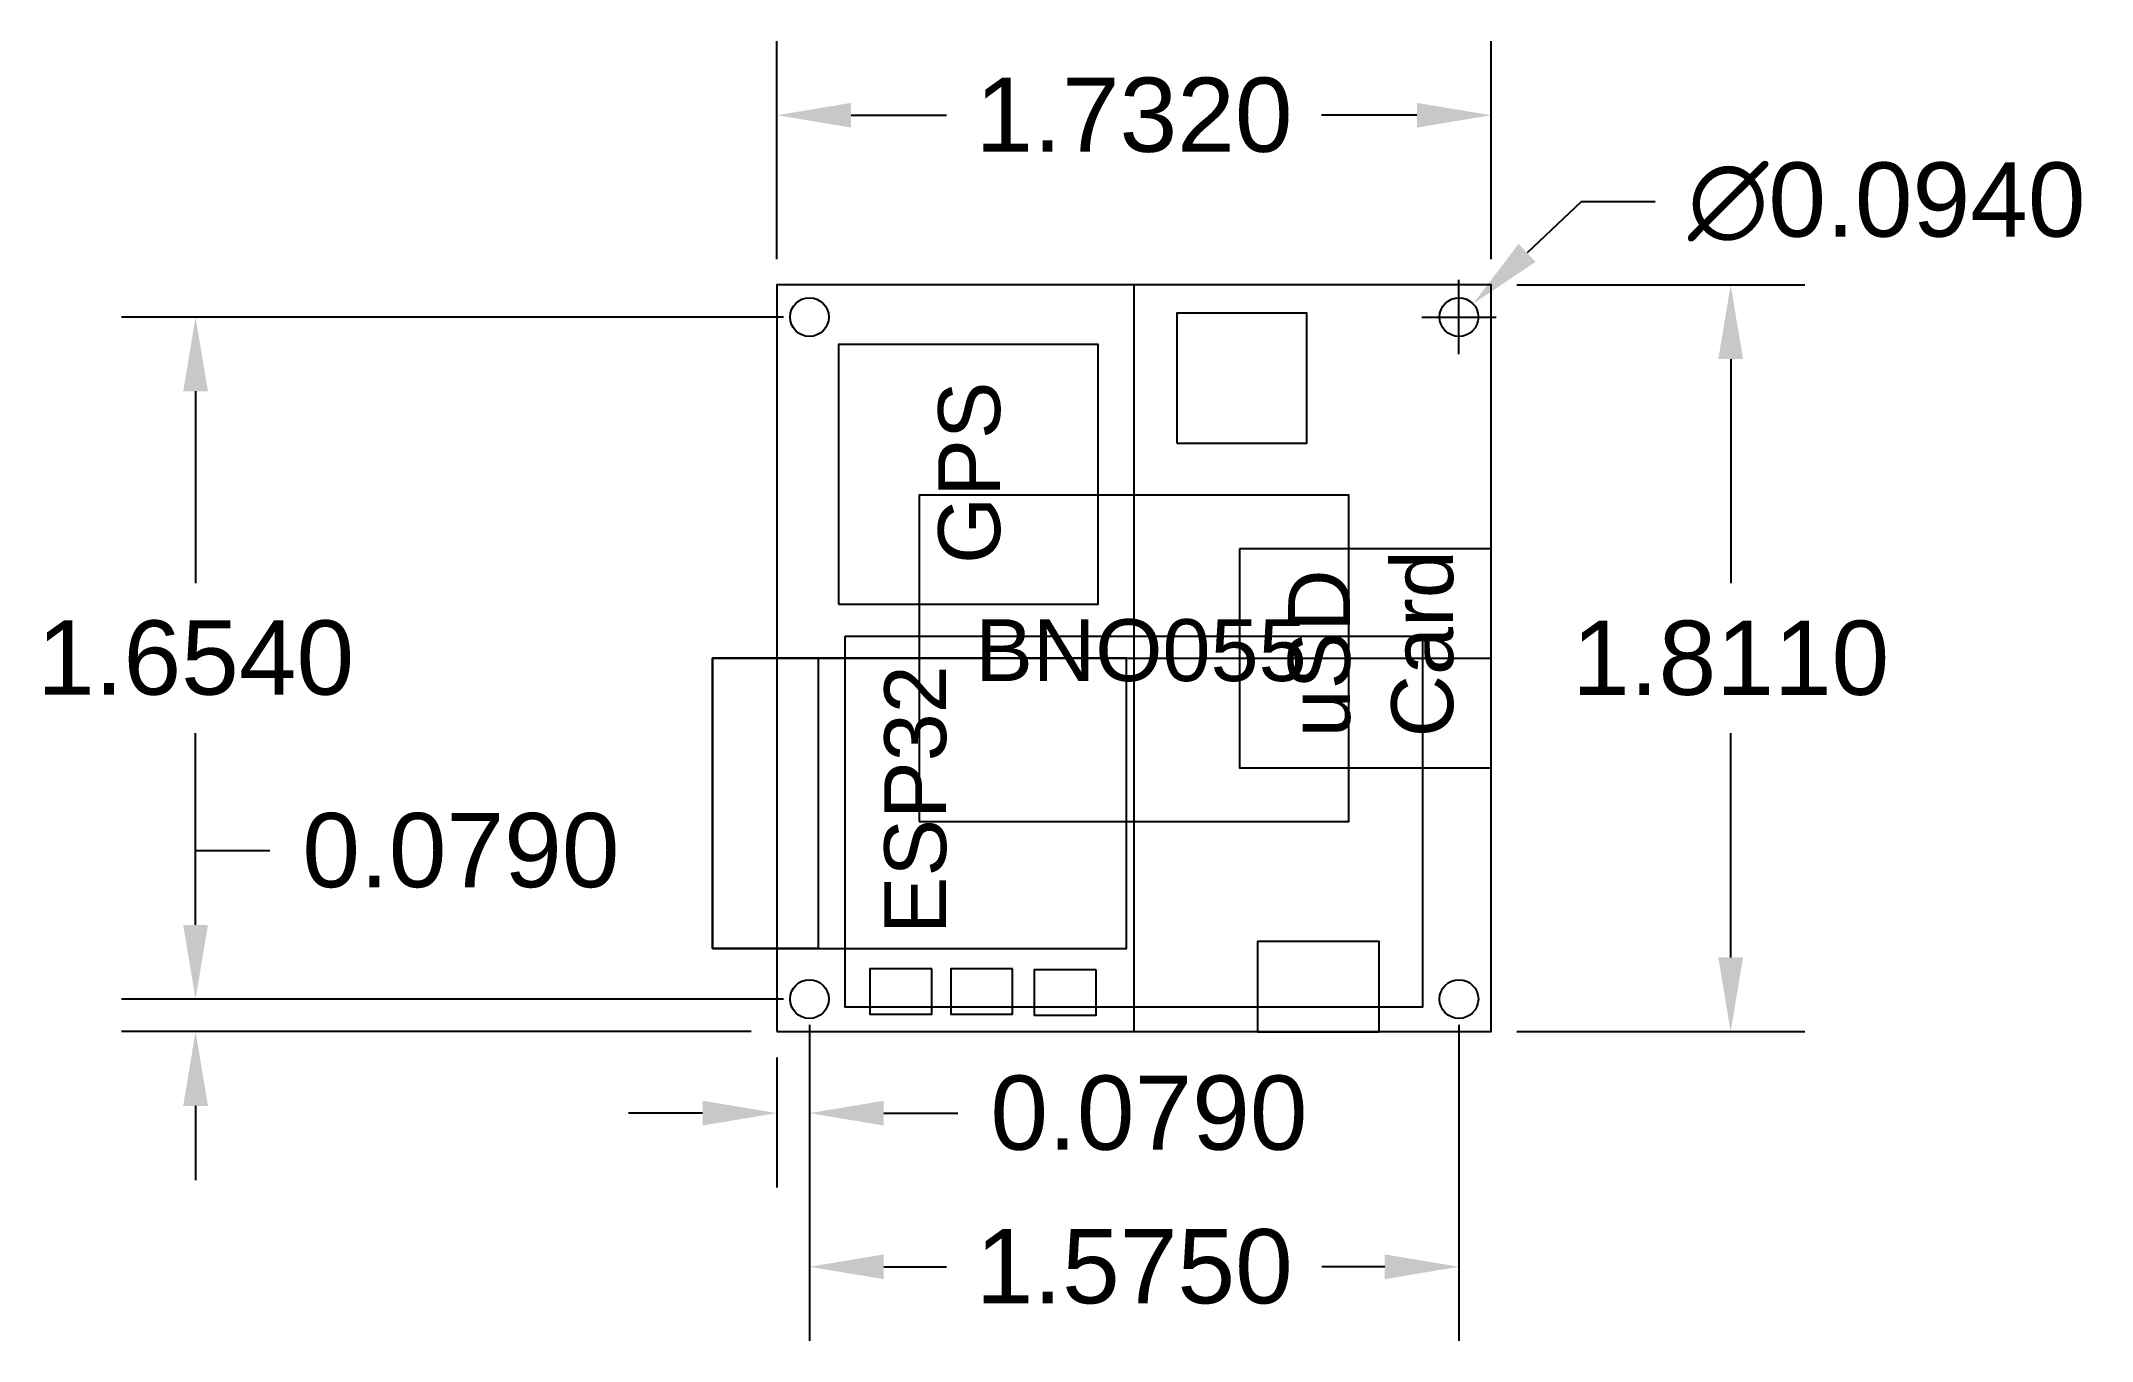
# Model space of a CAD drawing. Header units: inches. Extents: x -1.78 to 3.19, y -0.75 to 2.4.
import ezdxf

# ---------------------------------------------------------------- set-up
doc = ezdxf.new("R2010")
doc.units = ezdxf.units.IN
doc.header["$MEASUREMENT"] = 0
for name, color, linetype in [('Battery', 3, 'Continuous'), ('Bottom', 4, 'Continuous'), ('Top', 1, 'Continuous')]:
    doc.layers.add(name, color=color, linetype=linetype)
doc.styles.get("Standard").update_dxf_attribs({"font": 'arial.ttf'})
doc.dimstyles.get("Standard").update_dxf_attribs({"dimtxt": 0.18, "dimasz": 0.18, "dimexe": 0.18, "dimexo": 0.0625, "dimgap": 0.09, "dimtad": 0, "dimtih": 1, "dimtoh": 1, "dimdec": 4, "dimzin": 0, "dimdsep": 46, "dimtxsty": 'Standard', "dimcen": 0.09, "dimadec": 0, "dimazin": 0, "dimtfac": 1, "dimtdec": 4, "dimtofl": 0, "dimtmove": 0, "dimatfit": 3, "dimfxl": 1, "dimtolj": 1, "dimtzin": 0, "dimarcsym": 0})

# ---------------------------------------------------------------- blocks, each defined once
blk = doc.blocks.new('*U4')
blk.add_circle((0, 0), 0.047)
blk = doc.blocks.new('*U5')
at = {"color": 0, "linetype": 'ByBlock', "lineweight": -2, "transparency": 16777216}
for p in [(0, 1.654), (1.575, 1.654), (0, 0), (1.575, 0)]:
    blk.add_blockref('*U4', p, dxfattribs=at)
blk = doc.blocks.new('*D11')
at = {"color": 0, "lineweight": -2, "transparency": 16777216}
for p, q in [((0, 1.8735), (0, 2.4026)), ((1.732, 1.8735), (1.732, 2.4026)), ((0.18, 2.2226), (0.4112, 2.2226)), ((1.552, 2.2226), (1.3208, 2.2226))]:
    blk.add_line(p, q, dxfattribs=at)
at = {"color": 0, "transparency": 16777216}
for points in [[(0.18, 2.2526), (0.18, 2.1926), (0, 2.2226)], [(1.552, 2.2526), (1.552, 2.1926), (1.732, 2.2226)]]:
    blk.add_solid(points, dxfattribs=at)
at = {"layer": 'Defpoints', "color": 0, "transparency": 16777216}
for p in [(1.732, 2.2226), (0, 1.811), (1.732, 1.811)]:
    blk.add_point(p, dxfattribs=at)
at = {"color": 0, "transparency": 16777216, "insert": (0.866, 2.2226), "char_height": 0.18, "attachment_point": 5}
blk.add_mtext('\\A1;1.7320', dxfattribs=at)
blk = doc.blocks.new('*D12')
at = {"color": 0, "lineweight": -2, "transparency": 16777216}
for p, q in [((1.7945, 1.811), (2.4929, 1.811)), ((2.3129, 1.631), (2.3129, 1.0874)), ((2.3129, 0.18), (2.3129, 0.7236)), ((1.7945, 0), (2.4929, 0))]:
    blk.add_line(p, q, dxfattribs=at)
at = {"color": 0, "transparency": 16777216}
for points in [[(2.2829, 1.631), (2.3429, 1.631), (2.3129, 1.811)], [(2.2829, 0.18), (2.3429, 0.18), (2.3129, 0)]]:
    blk.add_solid(points, dxfattribs=at)
at = {"layer": 'Defpoints', "color": 0, "transparency": 16777216}
for p in [(1.732, 1.811), (1.732, 0), (2.3129, 0)]:
    blk.add_point(p, dxfattribs=at)
at = {"color": 0, "transparency": 16777216, "insert": (2.3129, 0.9055), "char_height": 0.18, "attachment_point": 5}
blk.add_mtext('\\A1;1.8110', dxfattribs=at)
blk = doc.blocks.new('*D13')
at = {"color": 0, "lineweight": -2, "transparency": 16777216}
for p, q in [((0, -0.0625), (0, -0.3777)), ((0.079, -0.0625), (0.079, -0.3777)), ((-0.18, -0.1977), (-0.36, -0.1977)), ((0.259, -0.1977), (0.439, -0.1977))]:
    blk.add_line(p, q, dxfattribs=at)
at = {"color": 0, "transparency": 16777216}
for points in [[(-0.18, -0.1677), (-0.18, -0.2277), (0, -0.1977)], [(0.259, -0.1677), (0.259, -0.2277), (0.079, -0.1977)]]:
    blk.add_solid(points, dxfattribs=at)
at = {"layer": 'Defpoints', "color": 0, "transparency": 16777216}
for p in [(0, 0), (0.079, 0), (0.079, -0.1977)]:
    blk.add_point(p, dxfattribs=at)
at = {"color": 0, "transparency": 16777216, "insert": (0.9023, -0.1977), "char_height": 0.18, "attachment_point": 5}
blk.add_mtext('\\A1;0.0790', dxfattribs=at)
blk = doc.blocks.new('*D14')
at = {"color": 0, "lineweight": -2, "transparency": 16777216}
for p, q in [((-1.4095, 0.259), (-1.4095, 0.439)), ((-1.4095, 0.439), (-1.2295, 0.439)), ((-0.0625, 0.079), (-1.5895, 0.079)), ((-0.0625, 0), (-1.5895, 0)), ((-1.4095, -0.18), (-1.4095, -0.36))]:
    blk.add_line(p, q, dxfattribs=at)
at = {"color": 0, "transparency": 16777216}
for points in [[(-1.4395, 0.259), (-1.3795, 0.259), (-1.4095, 0.079)], [(-1.4395, -0.18), (-1.3795, -0.18), (-1.4095, 0)]]:
    blk.add_solid(points, dxfattribs=at)
at = {"layer": 'Defpoints', "color": 0, "transparency": 16777216}
for p in [(-1.4095, 0.079), (0, 0.079), (0, 0)]:
    blk.add_point(p, dxfattribs=at)
at = {"color": 0, "transparency": 16777216, "insert": (-0.7661, 0.439), "char_height": 0.18, "attachment_point": 5}
blk.add_mtext('\\A1;0.0790', dxfattribs=at)
blk = doc.blocks.new('*D15')
at = {"color": 0, "lineweight": -2, "transparency": 16777216}
for p, q in [((0.0165, 1.733), (-1.5895, 1.733)), ((-1.4095, 1.553), (-1.4095, 1.0879)), ((-1.4095, 0.259), (-1.4095, 0.7241)), ((0.0165, 0.079), (-1.5895, 0.079))]:
    blk.add_line(p, q, dxfattribs=at)
at = {"color": 0, "transparency": 16777216}
for points in [[(-1.4395, 1.553), (-1.3795, 1.553), (-1.4095, 1.733)], [(-1.4395, 0.259), (-1.3795, 0.259), (-1.4095, 0.079)]]:
    blk.add_solid(points, dxfattribs=at)
at = {"layer": 'Defpoints', "color": 0, "transparency": 16777216}
for p in [(0.079, 1.733), (-1.4095, 0.079), (0.079, 0.079)]:
    blk.add_point(p, dxfattribs=at)
at = {"color": 0, "transparency": 16777216, "insert": (-1.4095, 0.906), "char_height": 0.18, "attachment_point": 5}
blk.add_mtext('\\A1;1.6540', dxfattribs=at)
blk = doc.blocks.new('*D16')
at = {"color": 0, "lineweight": -2, "transparency": 16777216}
for p, q in [((0.079, 0.0165), (0.079, -0.7503)), ((1.654, 0.0165), (1.654, -0.7503)), ((0.259, -0.5703), (0.4117, -0.5703)), ((1.474, -0.5703), (1.3213, -0.5703))]:
    blk.add_line(p, q, dxfattribs=at)
at = {"color": 0, "transparency": 16777216}
for points in [[(0.259, -0.5403), (0.259, -0.6003), (0.079, -0.5703)], [(1.474, -0.5403), (1.474, -0.6003), (1.654, -0.5703)]]:
    blk.add_solid(points, dxfattribs=at)
at = {"layer": 'Defpoints', "color": 0, "transparency": 16777216}
for p in [(0.079, 0.079), (1.654, 0.079), (0.079, -0.5703)]:
    blk.add_point(p, dxfattribs=at)
at = {"color": 0, "transparency": 16777216, "insert": (0.8665, -0.5703), "char_height": 0.18, "attachment_point": 5}
blk.add_mtext('\\A1;1.5750', dxfattribs=at)
blk = doc.blocks.new('*D17')
at = {"color": 0, "lineweight": -2, "transparency": 16777216}
for p, q in [((1.9501, 2.0122), (1.8192, 1.8887)), ((2.1301, 2.0122), (1.9501, 2.0122)), ((1.654, 1.643), (1.654, 1.823)), ((1.564, 1.733), (1.744, 1.733))]:
    blk.add_line(p, q, dxfattribs=at)
at = {"color": 0, "transparency": 16777216}
blk.add_solid([(1.7986, 1.9106), (1.8397, 1.8669), (1.6882, 1.7652)], dxfattribs=at)
at = {"layer": 'Defpoints', "color": 0, "transparency": 16777216}
for p in [(1.6882, 1.7652), (1.6198, 1.7008)]:
    blk.add_point(p, dxfattribs=at)
at = {"color": 0, "transparency": 16777216, "insert": (2.6914, 2.0122), "char_height": 0.18, "attachment_point": 5}
blk.add_mtext('\\A1;∅0.0940', dxfattribs=at)

msp = doc.modelspace()

# ---------------------------------------------------------------- linework, layer by layer
at = {"transparency": 33554495}
for p, q in [((0.866, 1.811), (0.866, 0)), ((0, 0.9055), (1.732, 0.9055))]:
    msp.add_line(p, q, dxfattribs=at)
msp.add_lwpolyline([(0, 0), (1.732, 0), (1.732, 1.811), (0, 1.811)], close=True)
at = {"layer": 'Battery'}
msp.add_lwpolyline([(0.166, 0.9595), (1.566, 0.9595), (1.566, 0.0595), (0.166, 0.0595)], close=True, dxfattribs=at)
at = {"layer": 'Bottom'}
msp.add_lwpolyline([(0.345, 0.5095), (1.387, 0.5095), (1.387, 1.3015), (0.345, 1.3015)], close=True, dxfattribs=at)
at = {"layer": 'Top'}
for points in [[(0.96976, 1.42718), (1.28476, 1.42718), (1.28476, 1.74218), (0.96976, 1.74218)], [(0.1494, 1.03647), (0.7794, 1.03647), (0.7794, 1.66647), (0.1494, 1.66647)], [(1.122, 1.171), (1.122, 0.64), (1.732, 0.64), (1.732, 1.171)], [(-0.156, 0.2015), (0.848, 0.2015), (0.848, 0.9055), (-0.156, 0.9055)], [(-0.156, 0.2015), (-0.156, 0.9055), (0.1, 0.9055), (0.1, 0.2015)], [(1.46072, -0.00079), (1.46072, 0.21821), (1.16572, 0.21821), (1.16572, -0.00079)], [(0.37542, 0.15207), (0.22542, 0.15207), (0.22542, 0.04207), (0.37542, 0.04207)], [(0.57175, 0.15243), (0.42175, 0.15243), (0.42175, 0.04243), (0.57175, 0.04243)], [(0.77426, 0.14987), (0.62426, 0.14987), (0.62426, 0.03987), (0.77426, 0.03987)]]:
    msp.add_lwpolyline(points, close=True, dxfattribs=at)

# ---------------------------------------------------------------- block references
msp.add_blockref('*U5', (0.079, 0.079))

# ---------------------------------------------------------------- texts
at = {"layer": 'Bottom', "insert": (0.48099, 1.00021), "char_height": 0.15, "attachment_point": 1}
msp.add_mtext_dynamic_manual_height_columns('BNO055', width=0.1839531, gutter_width=1, heights=[0], dxfattribs=at)
at = {"layer": 'Top', "char_height": 0.15, "attachment_point": 1, "rotation": 90}
for s, insert in [('GPS', (0.39124, 1.13428)), ('uSD\\PCard', (1.23984, 0.71362)), ('ESP32', (0.2605, 0.23632))]:
    msp.add_mtext_dynamic_manual_height_columns(s, width=0.1839531, gutter_width=1, heights=[0], dxfattribs=dict(at, insert=insert))

# ---------------------------------------------------------------- dimensions: what is measured, and where the dimension line sits
for base, p1, p2, picture, middle in [((1.732, 2.2226), (0, 1.811), (1.732, 1.811), '*D11', (0.866, 2.2226)), ((0.079, -0.57031), (1.654, 0.079), (0.079, 0.079), '*D16', (0.8665, -0.57031)), ((0.079, -0.19766), (0, 0), (0.079, 0), '*D13', (0.90232, -0.19766))]:
    dim = msp.add_linear_dim(base=base, p1=p1, p2=p2, dimstyle='Standard')
    dim.commit()
    dim.dimension.update_dxf_attribs({"geometry": picture, "text_midpoint": middle})
dim = msp.add_diameter_dim_2p(p1=(1.6198, 1.70076), p2=(1.6882, 1.76524), dimstyle='Standard')
dim.commit()
dim.dimension.update_dxf_attribs({"geometry": '*D17', "text_midpoint": (2.69136, 2.01221), "dimtype": 163})
for base, p1, p2, picture, middle in [((2.31292, 0), (1.732, 1.811), (1.732, 0), '*D12', (2.31292, 0.9055)), ((-1.40945, 0.079), (0.079, 1.733), (0.079, 0.079), '*D15', (-1.40945, 0.906)), ((-1.40945, 0.079), (0, 0), (0, 0.079), '*D14', (-0.76613, 0.439))]:
    dim = msp.add_linear_dim(base=base, p1=p1, p2=p2, angle=90, dimstyle='Standard')
    dim.commit()
    dim.dimension.update_dxf_attribs({"geometry": picture, "text_midpoint": middle})

doc.saveas('drawing.dxf')
